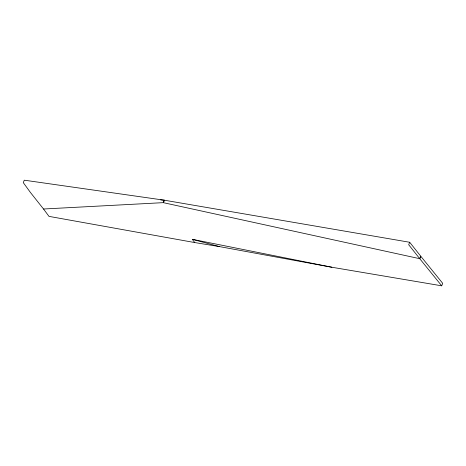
<?xml version="1.0" encoding="UTF-8"?>
<svg xmlns="http://www.w3.org/2000/svg" width="466" height="466" viewBox="0 0 466 466"><rect width="100%" height="100%" fill="white"/><g stroke="black" fill="none" stroke-linecap="round" stroke-linejoin="round"><path stroke-width="0.7" d="M163.286 202.652L164.277 200.188L409.701 242.273L420.757 256.236L419.744 258.694L441.704 285.815L442.7 283.334L420.746 256.213L419.744 258.694L163.286 202.652L43.524 209.007L30.447 192.493L23.3 182.649L24.284 180.185L164.277 200.188L163.286 202.652L164.3 200.188L160.648 199.914M409.701 242.273L408.688 244.732L419.744 258.694M43.524 209.007L48.988 216.375L194.706 242.553L219.323 246.572L331.856 267.245L441.704 285.815M194.706 242.553L192.324 239.32L331.856 267.245M192.324 239.32L219.323 246.572"/></g></svg>
